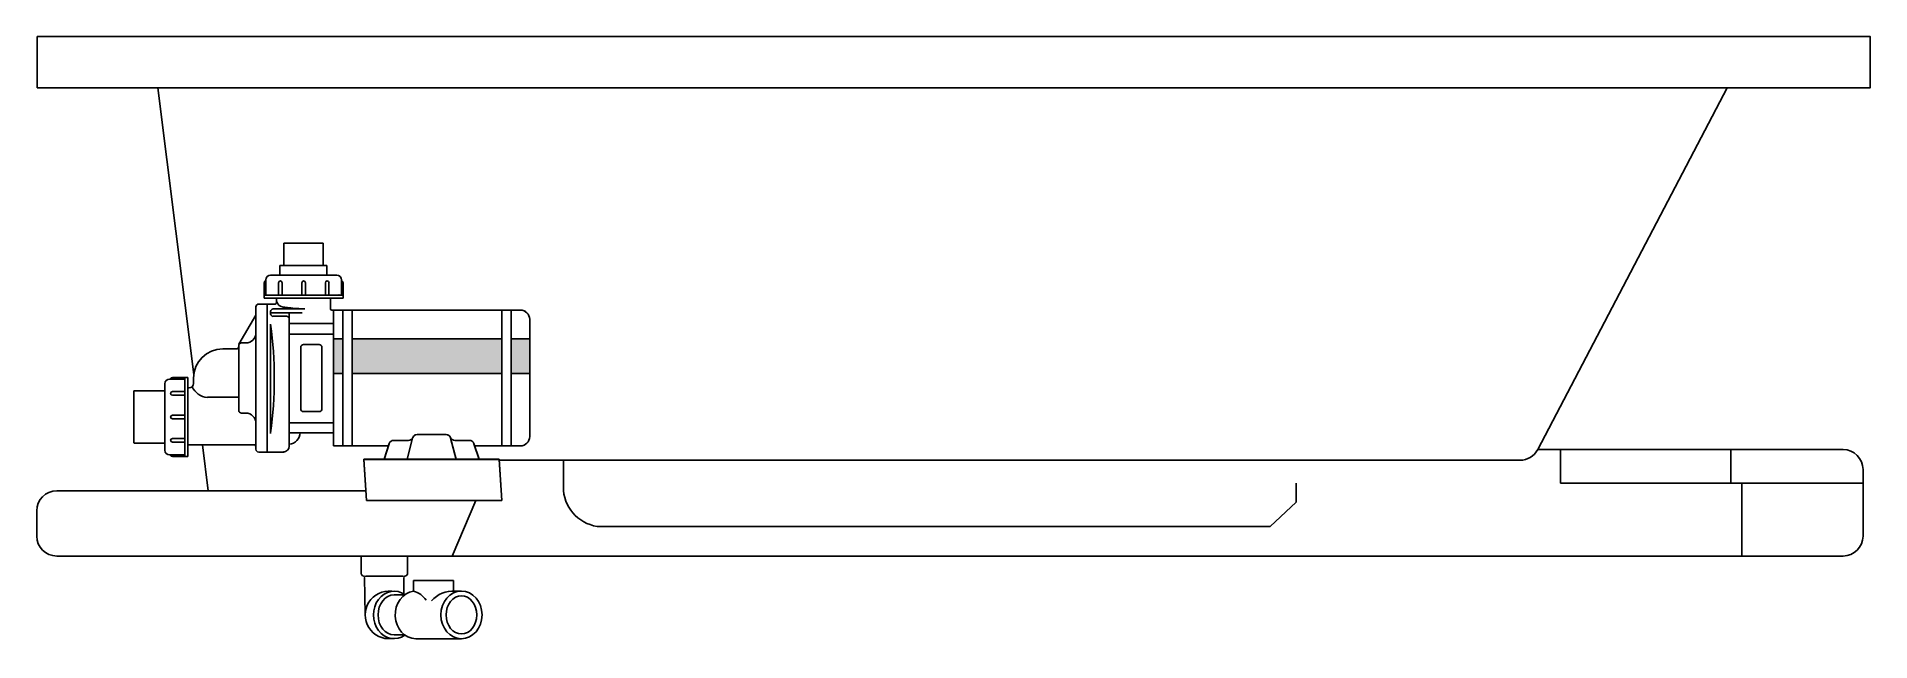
# Model space of a CAD drawing. Header units: millimetres. Extents: x -1242.2 to -1240.36, y 2265.04 to 2265.65.
import ezdxf

# ---------------------------------------------------------------- set-up
doc = ezdxf.new("R2010")
doc.units = ezdxf.units.MM
doc.layers.add('jacuzzi', color=1, linetype='Continuous')

msp = doc.modelspace()

# ---------------------------------------------------------------- hatches: boundary and pattern name
at = {"layer": 'jacuzzi'}
h = msp.add_hatch(color=256, dxfattribs=at)
h.paths.add_polyline_path([(-1241.7328, 2265.3118), (-1241.7328, 2265.3466), (-1241.8827, 2265.3466), (-1241.8827, 2265.3118)])
h.paths.add_polyline_path([(-1241.7048, 2265.3118), (-1241.7048, 2265.3466), (-1241.7235, 2265.3466), (-1241.7235, 2265.3118)])
h.paths.add_polyline_path([(-1241.8921, 2265.3118), (-1241.8921, 2265.3466), (-1241.9014, 2265.3466), (-1241.9014, 2265.3118)])

# ---------------------------------------------------------------- linework, layer by layer
for p, q in [((-1242.0771, 2265.598), (-1242.0412, 2265.311)), ((-1240.5062, 2265.598), (-1240.6957, 2265.2358)), ((-1241.9117, 2265.4423), (-1241.9511, 2265.4423)), ((-1241.969, 2265.4047), (-1241.969, 2265.4059)), ((-1241.969, 2265.4046), (-1241.969, 2265.4058)), ((-1241.969, 2265.4046), (-1241.969, 2265.3904)), ((-1241.8979, 2265.4103), (-1241.9644, 2265.4103)), ((-1241.9079, 2265.42), (-1241.9549, 2265.42)), ((-1241.8934, 2265.4047), (-1241.8934, 2265.4059)), ((-1241.8934, 2265.4046), (-1241.8934, 2265.4058)), ((-1241.8934, 2265.3904), (-1241.8934, 2265.4046)), ((-1241.8916, 2265.3904), (-1241.9708, 2265.3904)), ((-1241.8916, 2265.3874), (-1241.9708, 2265.3874)), ((-1241.9584, 2265.3829), (-1241.9584, 2265.3874)), ((-1241.9042, 2265.3768), (-1241.9042, 2265.3874)), ((-1241.9959, 2265.3412), (-1241.979, 2265.3704)), ((-1241.979, 2265.2361), (-1241.979, 2265.3787)), ((-1241.9762, 2265.3815), (-1241.9678, 2265.3815)), ((-1241.9678, 2265.2333), (-1241.9678, 2265.3815)), ((-1241.9678, 2265.2333), (-1241.9678, 2265.3815)), ((-1241.9598, 2265.3815), (-1241.9678, 2265.3815)), ((-1241.9598, 2265.3815), (-1241.9678, 2265.3815)), ((-1241.9642, 2265.374), (-1241.9642, 2265.3718)), ((-1241.9642, 2265.374), (-1241.9642, 2265.3718)), ((-1241.9328, 2265.3728), (-1241.9642, 2265.3728)), ((-1241.9301, 2265.3766), (-1241.9616, 2265.3766)), ((-1241.9482, 2265.3692), (-1241.9616, 2265.3692)), ((-1241.7142, 2265.3754), (-1241.9028, 2265.3754)), ((-1241.9014, 2265.3754), (-1241.9014, 2265.2527)), ((-1241.9014, 2265.3734), (-1241.9014, 2265.2527)), ((-1241.8921, 2265.3754), (-1241.8921, 2265.2394)), ((-1241.8827, 2265.3754), (-1241.8827, 2265.2394)), ((-1241.7328, 2265.3755), (-1241.7328, 2265.2395)), ((-1241.7328, 2265.3754), (-1241.7328, 2265.2394)), ((-1241.7235, 2265.3755), (-1241.7235, 2265.2395)), ((-1241.7235, 2265.3754), (-1241.7235, 2265.2394)), ((-1241.7048, 2265.3662), (-1241.7048, 2265.2488)), ((-1241.7048, 2265.3661), (-1241.7048, 2265.2488)), ((-1241.9642, 2265.3601), (-1241.9642, 2265.2518)), ((-1241.9014, 2265.362), (-1241.9456, 2265.362)), ((-1241.9014, 2265.3512), (-1241.9456, 2265.3512)), ((-1242.0121, 2265.3368), (-1241.9977, 2265.3368)), ((-1241.9962, 2265.2751), (-1241.9962, 2265.3398)), ((-1241.9934, 2265.3426), (-1241.9891, 2265.3426)), ((-1241.9341, 2265.2766), (-1241.9341, 2265.3381)), ((-1241.9313, 2265.3409), (-1241.9157, 2265.3409)), ((-1241.9129, 2265.2766), (-1241.9129, 2265.3381)), ((-1241.8921, 2265.3466), (-1241.9014, 2265.3466)), ((-1241.7328, 2265.3466), (-1241.8827, 2265.3466)), ((-1241.7048, 2265.3466), (-1241.7235, 2265.3466)), ((-1241.8921, 2265.3118), (-1241.9014, 2265.3118)), ((-1241.7328, 2265.3118), (-1241.8827, 2265.3118)), ((-1241.7048, 2265.3118), (-1241.7235, 2265.3118)), ((-1242.1012, 2265.2947), (-1242.1012, 2265.2426)), ((-1242.1012, 2265.2947), (-1242.1012, 2265.2463)), ((-1242.1012, 2265.2947), (-1242.07, 2265.2947)), ((-1242.1012, 2265.2947), (-1242.07, 2265.2947)), ((-1242.07, 2265.3017), (-1242.07, 2265.2352)), ((-1242.07, 2265.3017), (-1242.07, 2265.2351)), ((-1242.0501, 2265.3062), (-1242.0655, 2265.3062)), ((-1242.0501, 2265.308), (-1242.0501, 2265.2288)), ((-1242.0471, 2265.308), (-1242.0471, 2265.2288)), ((-1242.0464, 2265.2975), (-1242.0459, 2265.2975)), ((-1242.0414, 2265.3019), (-1242.0414, 2265.3074)), ((-1242.0275, 2265.2881), (-1241.9962, 2265.2881)), ((-1241.9313, 2265.2738), (-1241.9157, 2265.2738)), ((-1241.9934, 2265.2723), (-1241.9891, 2265.2723)), ((-1241.9014, 2265.2627), (-1241.9456, 2265.2627)), ((-1241.9456, 2265.2627), (-1241.9456, 2265.2527)), ((-1241.9456, 2265.2627), (-1241.9456, 2265.2527)), ((-1241.9014, 2265.2627), (-1241.9014, 2265.2527)), ((-1241.9014, 2265.2627), (-1241.9014, 2265.2527)), ((-1242.1012, 2265.25), (-1242.1012, 2265.2463)), ((-1242.1012, 2265.2463), (-1242.1012, 2265.2426)), ((-1242.1012, 2265.2421), (-1242.07, 2265.2421)), ((-1242.0471, 2265.2404), (-1241.9804, 2265.2404)), ((-1242.0324, 2265.2404), (-1242.0266, 2265.1945)), ((-1241.9456, 2265.2527), (-1241.9014, 2265.2527)), ((-1241.9456, 2265.2414), (-1241.9456, 2265.2393)), ((-1241.9456, 2265.2413), (-1241.9456, 2265.2392)), ((-1241.9014, 2265.2527), (-1241.9014, 2265.2395)), ((-1241.9014, 2265.2527), (-1241.9014, 2265.2394)), ((-1241.8461, 2265.2394), (-1241.9014, 2265.2394)), ((-1241.8506, 2265.2261), (-1241.8454, 2265.2418)), ((-1241.8506, 2265.226), (-1241.8454, 2265.2417)), ((-1241.841, 2265.245), (-1241.8263, 2265.245)), ((-1241.841, 2265.2449), (-1241.8263, 2265.2449)), ((-1241.8222, 2265.2473), (-1241.8277, 2265.2261)), ((-1241.8222, 2265.2473), (-1241.8277, 2265.226)), ((-1241.8177, 2265.2508), (-1241.8031, 2265.2508)), ((-1241.8177, 2265.2508), (-1241.8031, 2265.2508)), ((-1241.7885, 2265.2508), (-1241.8031, 2265.2508)), ((-1241.7885, 2265.2508), (-1241.8031, 2265.2508)), ((-1241.784, 2265.2473), (-1241.7785, 2265.2261)), ((-1241.784, 2265.2473), (-1241.7785, 2265.226)), ((-1241.7652, 2265.245), (-1241.7799, 2265.245)), ((-1241.7652, 2265.2449), (-1241.7799, 2265.2449)), ((-1241.7556, 2265.2261), (-1241.7608, 2265.2418)), ((-1241.7556, 2265.226), (-1241.7608, 2265.2417)), ((-1241.7142, 2265.2395), (-1241.7601, 2265.2395)), ((-1241.7142, 2265.2394), (-1241.7601, 2265.2394)), ((-1242.0643, 2265.2307), (-1242.0655, 2265.2307)), ((-1242.0643, 2265.2306), (-1242.0655, 2265.2306)), ((-1242.0643, 2265.2306), (-1242.0501, 2265.2306)), ((-1241.9762, 2265.2333), (-1241.9678, 2265.2333)), ((-1241.9678, 2265.2333), (-1241.9515, 2265.2333)), ((-1241.7353, 2265.2261), (-1241.8709, 2265.2261)), ((-1241.8684, 2265.1848), (-1241.8709, 2265.2261)), ((-1241.7353, 2265.226), (-1241.8709, 2265.226)), ((-1241.8684, 2265.1848), (-1241.8709, 2265.226)), ((-1241.7328, 2265.1848), (-1241.7353, 2265.2261)), ((-1241.7328, 2265.1848), (-1241.7353, 2265.226)), ((-1240.7135, 2265.2251), (-1241.7352, 2265.2251)), ((-1240.6957, 2265.2358), (-1240.3901, 2265.2358)), ((-1240.673, 2265.2358), (-1240.673, 2265.2023)), ((-1240.5023, 2265.2358), (-1240.5023, 2265.2023)), ((-1240.673, 2265.2023), (-1240.3701, 2265.2023)), ((-1240.4915, 2265.2023), (-1240.4915, 2265.1292)), ((-1240.3701, 2265.2158), (-1240.3701, 2265.1492)), ((-1242.1784, 2265.1945), (-1241.8692, 2265.1945)), ((-1241.8684, 2265.1848), (-1241.7328, 2265.1848)), ((-1241.8684, 2265.1848), (-1241.7328, 2265.1848)), ((-1241.7587, 2265.1848), (-1241.7825, 2265.1292)), ((-1242.1984, 2265.1745), (-1242.1984, 2265.1492)), ((-1240.3901, 2265.1292), (-1242.1784, 2265.1292)), ((-1241.8736, 2265.1122), (-1241.8736, 2265.1292)), ((-1241.8272, 2265.1122), (-1241.8272, 2265.1292)), ((-1241.8694, 2265.1092), (-1241.8315, 2265.1092)), ((-1241.8701, 2265.1079), (-1241.8697, 2265.0703)), ((-1241.8406, 2265.0903), (-1241.8371, 2265.0903)), ((-1241.8371, 2265.0903), (-1241.8302, 2265.0903)), ((-1241.8308, 2265.1079), (-1241.831, 2265.0914)), ((-1241.8212, 2265.1047), (-1241.8212, 2265.0934)), ((-1241.8212, 2265.1047), (-1241.781, 2265.1047)), ((-1241.781, 2265.1047), (-1241.781, 2265.0936)), ((-1241.7796, 2265.0941), (-1241.7732, 2265.0941)), ((-1241.8406, 2265.0503), (-1241.8371, 2265.0503)), ((-1241.8371, 2265.0503), (-1241.8302, 2265.0503)), ((-1241.819, 2265.0465), (-1241.7732, 2265.0465)), ((-1241.7785, 2265.0465), (-1241.7732, 2265.0465))]:
    msp.add_line(p, q, dxfattribs=at)
msp.add_lwpolyline([(-1242.1978, 2265.598), (-1240.3628, 2265.598), (-1240.3628, 2265.6492), (-1242.1978, 2265.6492)], close=True, dxfattribs=at)
for points in [[(-1241.9511, 2265.4424), (-1241.9511, 2265.42)], [(-1241.9117, 2265.4424), (-1241.9117, 2265.42)], [(-1241.9708, 2265.4028), (-1241.9708, 2265.3874)], [(-1241.9563, 2265.4028), (-1241.9563, 2265.3904)], [(-1241.9549, 2265.42), (-1241.9549, 2265.4103)], [(-1241.9527, 2265.4028), (-1241.9527, 2265.3904)], [(-1241.933, 2265.4028), (-1241.933, 2265.3904)], [(-1241.9294, 2265.4028), (-1241.9294, 2265.3904)], [(-1241.9094, 2265.4028), (-1241.9094, 2265.3904)], [(-1241.9079, 2265.42), (-1241.9079, 2265.4104)], [(-1241.9058, 2265.4028), (-1241.9058, 2265.3904)], [(-1241.8916, 2265.4028), (-1241.8916, 2265.3874)], [(-1241.9456, 2265.3728), (-1241.9456, 2265.2627)], [(-1242.0625, 2265.308), (-1242.0471, 2265.308)], [(-1242.0625, 2265.2938), (-1242.0501, 2265.2938)], [(-1242.0625, 2265.2902), (-1242.0501, 2265.2902)], [(-1242.0625, 2265.2702), (-1242.0501, 2265.2702)], [(-1242.0625, 2265.2666), (-1242.0501, 2265.2666)], [(-1242.0625, 2265.2469), (-1242.0501, 2265.2469)], [(-1242.0625, 2265.2433), (-1242.0501, 2265.2433)], [(-1241.9456, 2265.2527), (-1241.9456, 2265.2479), (-1241.9456, 2265.2414)], [(-1241.9456, 2265.2527), (-1241.9456, 2265.2478), (-1241.9456, 2265.2413)], [(-1242.0625, 2265.2288), (-1242.0471, 2265.2288)]]:
    msp.add_lwpolyline(points, dxfattribs=at)
for points in [[(-1241.9301, 2265.3766, -0.008376), (-1241.9381, 2265.377, -0.008376), (-1241.9461, 2265.3778, -0.00574), (-1241.9515, 2265.3784, -0.000724), (-1241.9522, 2265.3785)], [(-1241.6712, 2265.2251), (-1241.6712, 2265.1984, 0.370973), (-1241.6373, 2265.1589), (-1240.9635, 2265.1589), (-1240.9376, 2265.1833), (-1240.9376, 2265.2021)]]:
    msp.add_lwpolyline(points, format="xyb", dxfattribs=at)
for centre, radius, start, end in [((-1241.969, 2265.4028), 0.00181, 90, 180), ((-1241.9644, 2265.4058), 0.00452, 90, 180), ((-1241.9545, 2265.4028), 0.00181, 0, 180), ((-1241.9312, 2265.4028), 0.00181, 0, 180), ((-1241.9076, 2265.4028), 0.00181, 0, 180), ((-1241.8979, 2265.4058), 0.00452, 0, 90), ((-1241.8934, 2265.4028), 0.00181, 0, 90), ((-1241.9506, 2265.3863), 0.008, 193.8392, 266.6722), ((-1241.9762, 2265.3787), 0.00279, 90, 180), ((-1241.9616, 2265.374), 0.00262, 90, 180), ((-1241.9616, 2265.3718), 0.00262, 180, 270), ((-1241.9598, 2265.3829), 0.00142, 270, 0), ((-1241.9598, 2265.3829), 0.00142, 270, 0), ((-1241.9482, 2265.3666), 0.00262, 0, 90), ((-1241.9028, 2265.3768), 0.00142, 180, 270), ((-1241.7142, 2265.3662), 0.00931, 0, 90), ((-1241.7142, 2265.3661), 0.00931, 0, 90), ((-1241.9891, 2265.3527), 0.0102, 270, 0), ((-1242.3687, 2265.307), 0.4081, 352.3703, 7.6297), ((-1242.3687, 2265.3069), 0.4081, 352.3703, 7.6297), ((-1242.0121, 2265.3074), 0.0293, 90, 180), ((-1241.9977, 2265.3382), 0.00142, 270, 0), ((-1241.9934, 2265.3398), 0.00279, 90, 180), ((-1241.9313, 2265.3381), 0.00279, 90, 180), ((-1241.9157, 2265.3381), 0.00279, 0, 90), ((-1242.0655, 2265.3017), 0.00452, 90, 180), ((-1242.0625, 2265.3062), 0.00181, 90, 180), ((-1242.0625, 2265.292), 0.00181, 90, 270), ((-1242.0464, 2265.2982), 0.000745, 194.8583, 270), ((-1242.0459, 2265.3019), 0.00443, 270, 0), ((-1242.0263, 2265.306), 0.018, 203.7468, 266.1355), ((-1241.9934, 2265.2751), 0.00279, 180, 270), ((-1241.9313, 2265.2766), 0.00279, 180, 270), ((-1241.9157, 2265.2766), 0.00279, 270, 0), ((-1242.0625, 2265.2684), 0.00181, 90, 270), ((-1241.9891, 2265.2621), 0.0102, 0, 90), ((-1242.0625, 2265.2451), 0.00181, 90, 270), ((-1241.9804, 2265.239), 0.00142, 0, 90), ((-1241.9515, 2265.2393), 0.00587, 270, 0), ((-1241.9515, 2265.2392), 0.00587, 270, 0), ((-1241.9461, 2265.2527), 0.0114, 272.3872, 0), ((-1241.9461, 2265.2527), 0.0114, 272.3872, 0), ((-1241.841, 2265.2403), 0.00466, 90, 161.6055), ((-1241.841, 2265.2403), 0.00466, 90, 161.6055), ((-1241.8263, 2265.2496), 0.00466, 270, 338.1026), ((-1241.8263, 2265.2496), 0.00466, 270, 338.1026), ((-1241.8177, 2265.2462), 0.00466, 90, 158.1026), ((-1241.8177, 2265.2461), 0.00466, 90, 158.1026), ((-1241.7885, 2265.2462), 0.00466, 21.8974, 90), ((-1241.7885, 2265.2461), 0.00466, 21.8974, 90), ((-1241.7799, 2265.2496), 0.00466, 201.8974, 270), ((-1241.7799, 2265.2496), 0.00466, 201.8974, 270), ((-1241.7652, 2265.2403), 0.00466, 18.3945, 90), ((-1241.7652, 2265.2403), 0.00466, 18.3945, 90), ((-1241.7142, 2265.2488), 0.00931, 270, 0), ((-1241.7142, 2265.2488), 0.00931, 270, 0), ((-1242.0655, 2265.2351), 0.00452, 180, 270), ((-1242.0625, 2265.2306), 0.00181, 180, 270), ((-1241.9762, 2265.2361), 0.00279, 180, 270), ((-1240.7135, 2265.2451), 0.02, 270, 332.3737), ((-1240.3901, 2265.2158), 0.02, 0, 90), ((-1242.1784, 2265.1745), 0.02, 90, 180), ((-1242.1784, 2265.1492), 0.02, 180, 270), ((-1240.3901, 2265.1492), 0.02, 270, 0), ((-1241.8704, 2265.1123), 0.00323, 180, 257.8805), ((-1241.8713, 2265.1079), 0.00124, 0.5, 77.8805), ((-1241.8295, 2265.1079), 0.00124, 102.9426, 179.5), ((-1241.8305, 2265.1123), 0.00332, 282.9426, 0), ((-1241.8458, 2265.0703), 0.0238, 83.247, 276.753), ((-1241.8254, 2265.0749), 0.0195, 30.9126, 77.4645), ((-1241.7815, 2265.0656), 0.0286, 86.2144, 138.9882)]:
    msp.add_arc(centre, radius, start, end, dxfattribs=at)
for centre, major_axis, ratio, start_param, end_param in [((-1241.8406, 2265.0703), (0, 0.0238), 0.865498, -0.550504, 3.692097), ((-1241.8406, 2265.0703), (0, -0.02), 0.806411, 3.141593, 6.283185), ((-1241.819, 2265.0703), (0, 0.0238), 0.865498, 0.104415, 3.141593)]:
    msp.add_ellipse(centre, major_axis=major_axis, ratio=ratio, start_param=start_param, end_param=end_param, dxfattribs=at)
for major_axis, ratio in [((0, -0.0238), 0.865498), ((0, -0.0191), 0.806411)]:
    msp.add_ellipse((-1241.7732, 2265.0703), major_axis=major_axis, ratio=ratio, dxfattribs=at)
for p in [(-1241.8958, 2265.3904), (-1241.9678, 2265.2333)]:
    msp.add_point(p, dxfattribs=at)

doc.saveas('drawing.dxf')
